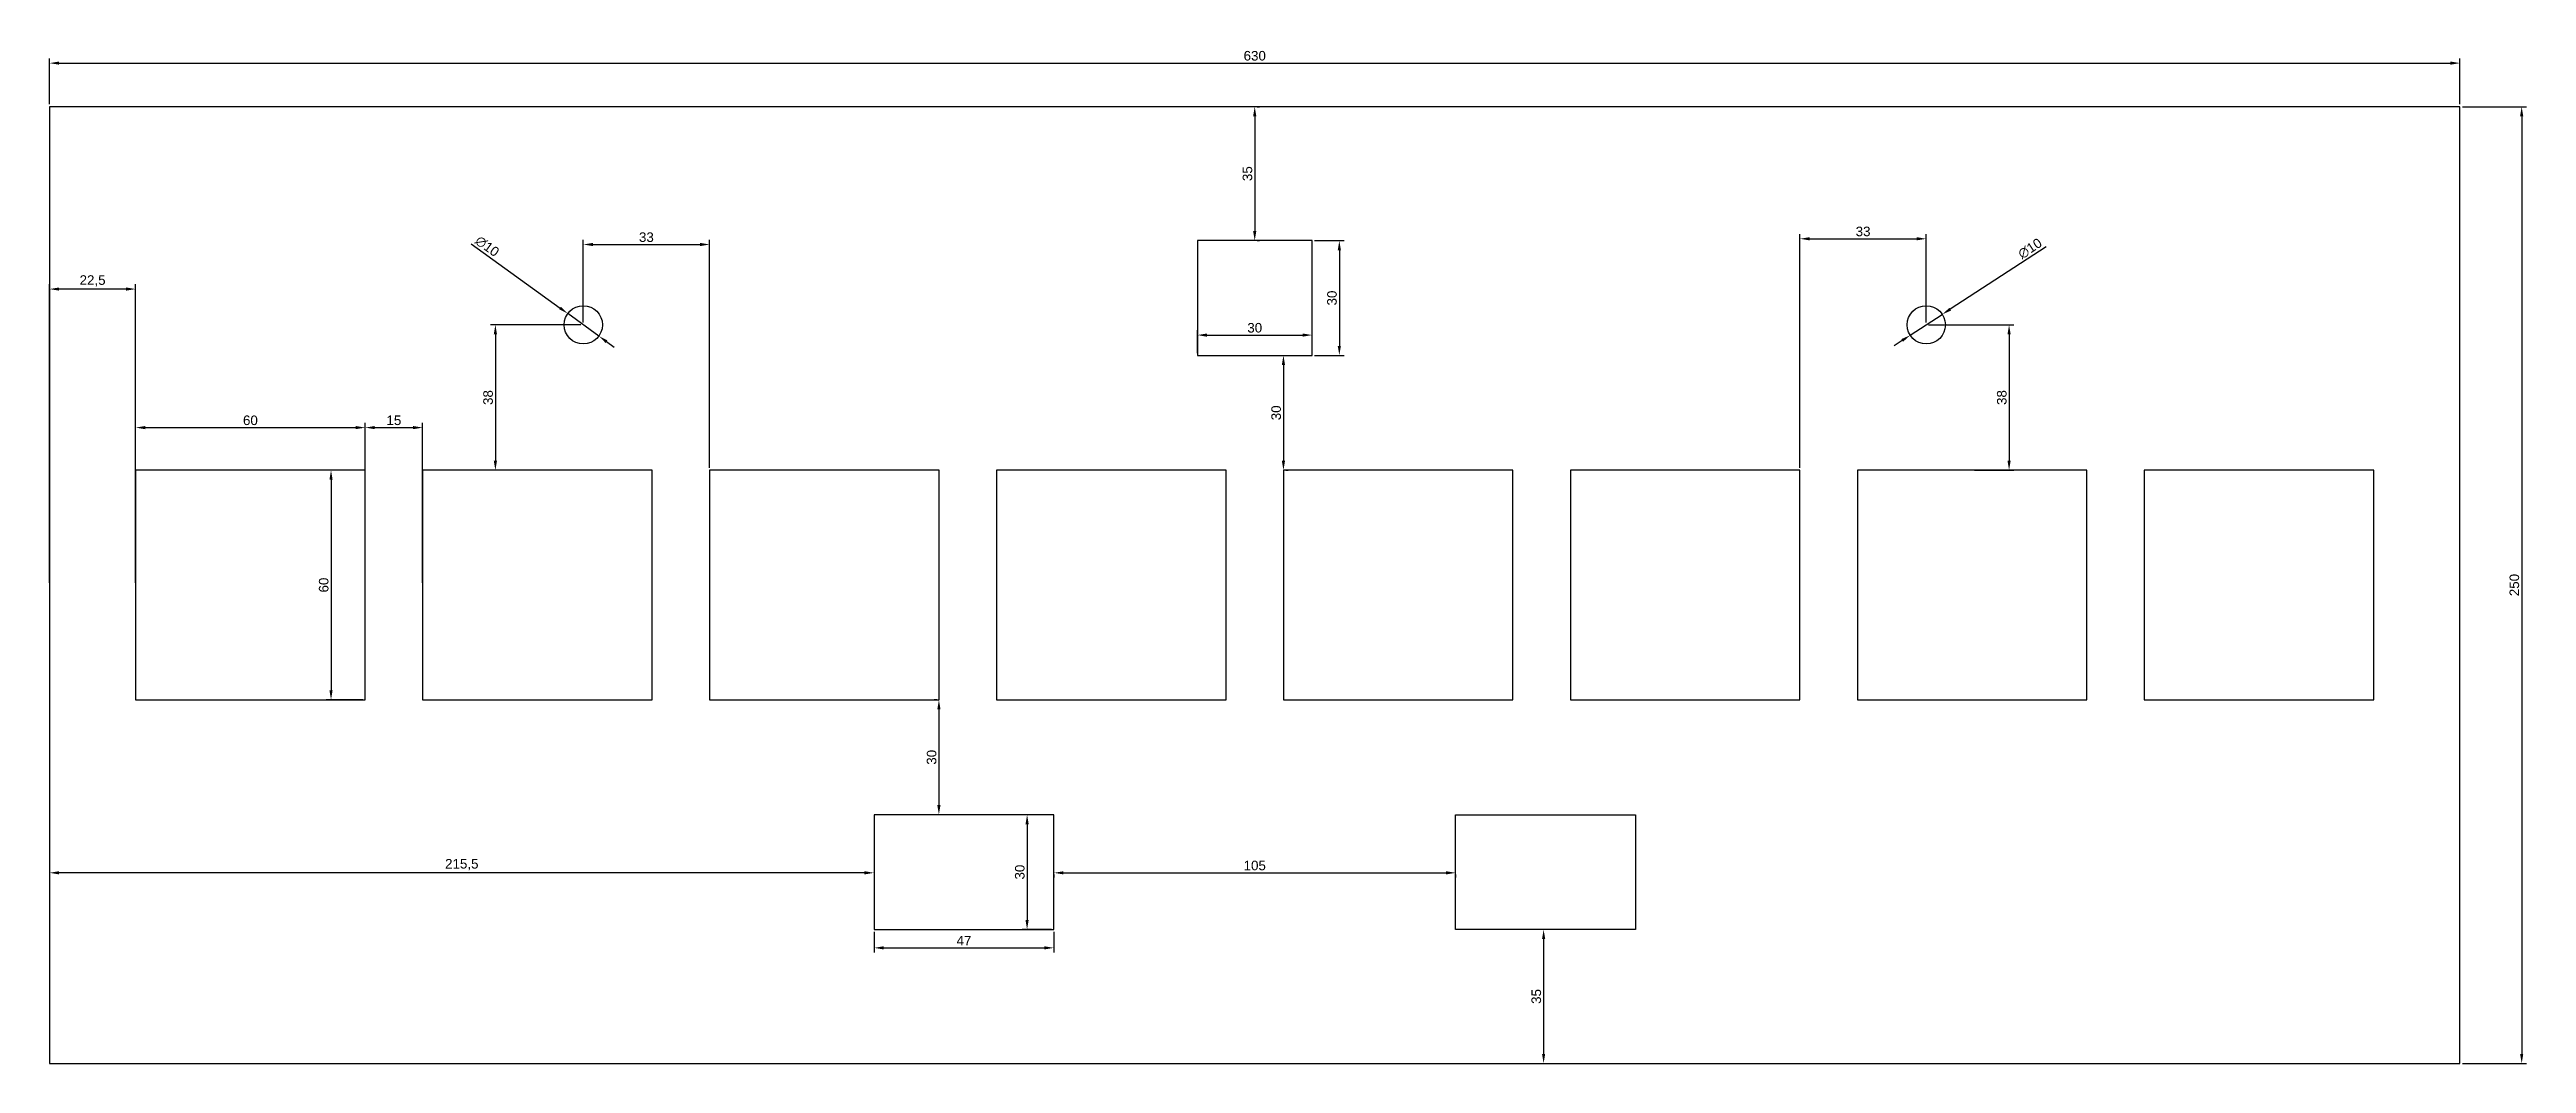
# Model space of a CAD drawing. Header units: millimetres. Extents: x 0 to 647, y 0 to 265.
import ezdxf

# ---------------------------------------------------------------- set-up
doc = ezdxf.new("R2010")
doc.units = ezdxf.units.MM
doc.styles.get("Standard").update_dxf_attribs({"font": 'arial.ttf'})
doc.dimstyles.new('ISO-25', dxfattribs={"dimtxt": 2.5, "dimasz": 2.5, "dimexe": 1.25, "dimexo": 0.625, "dimtad": 1, "dimtxsty": 'Standard', "dimcen": 2.5, "dimadec": 0, "dimazin": 0, "dimtfac": 1, "dimtmove": 0, "dimatfit": 3, "dimfxl": 1, "dimarcsym": 0})

# ---------------------------------------------------------------- blocks, each defined once
blk = doc.blocks.new('*D1')
at = {"color": 0, "lineweight": -2, "transparency": 16777216}
for p, q in [((0, 250.62), (0, 262.63)), ((2.5, 261.38), (627.5, 261.38)), ((630, 250.62), (630, 262.63))]:
    blk.add_line(p, q, dxfattribs=at)
at = {"color": 0, "transparency": 16777216}
for points in [[(2.5, 261.8), (2.5, 260.97), (0, 261.38)], [(627.5, 261.8), (627.5, 260.97), (630, 261.38)]]:
    blk.add_solid(points, dxfattribs=at)
at = {"layer": 'Defpoints', "color": 0, "transparency": 16777216}
for p in [(630, 261.38), (0, 250), (630, 250)]:
    blk.add_point(p, dxfattribs=at)
at = {"color": 0, "transparency": 16777216, "insert": (315, 263.29), "char_height": 2.5, "attachment_point": 5}
blk.add_mtext('630', dxfattribs=at)
blk = doc.blocks.new('*D2')
at = {"color": 0, "lineweight": -2, "transparency": 16777216}
for p, q in [((630.63, 250), (647.39, 250)), ((646.14, 247.5), (646.14, 2.5)), ((630.63, 0), (647.39, 0))]:
    blk.add_line(p, q, dxfattribs=at)
at = {"color": 0, "transparency": 16777216}
for points in [[(645.72, 247.5), (646.55, 247.5), (646.14, 250)], [(645.72, 2.5), (646.55, 2.5), (646.14, 0)]]:
    blk.add_solid(points, dxfattribs=at)
at = {"layer": 'Defpoints', "color": 0, "transparency": 16777216}
for p in [(630, 250), (630, 0), (646.14, 0)]:
    blk.add_point(p, dxfattribs=at)
at = {"color": 0, "transparency": 16777216, "insert": (644.23, 125), "char_height": 2.5, "attachment_point": 5, "rotation": 90}
blk.add_mtext('250', dxfattribs=at)
blk = doc.blocks.new('*D3')
at = {"color": 0, "lineweight": -2, "transparency": 16777216}
for p, q in [((22.5, 155.62), (22.5, 167.39)), ((25, 166.14), (80, 166.14)), ((82.5, 155.62), (82.5, 167.39))]:
    blk.add_line(p, q, dxfattribs=at)
at = {"color": 0, "transparency": 16777216}
for points in [[(25, 166.56), (25, 165.73), (22.5, 166.14)], [(80, 166.56), (80, 165.73), (82.5, 166.14)]]:
    blk.add_solid(points, dxfattribs=at)
at = {"layer": 'Defpoints', "color": 0, "transparency": 16777216}
for p in [(82.5, 166.14), (22.5, 155), (82.5, 155)]:
    blk.add_point(p, dxfattribs=at)
at = {"color": 0, "transparency": 16777216, "insert": (52.5, 168.04), "char_height": 2.5, "attachment_point": 5}
blk.add_mtext('60', dxfattribs=at)
blk = doc.blocks.new('*D4')
at = {"color": 0, "lineweight": -2, "transparency": 16777216}
for p, q in [((81.88, 155), (72.32, 155)), ((73.57, 152.5), (73.57, 97.5)), ((81.88, 95), (72.32, 95))]:
    blk.add_line(p, q, dxfattribs=at)
at = {"color": 0, "transparency": 16777216}
for points in [[(73.16, 152.5), (73.99, 152.5), (73.57, 155)], [(73.16, 97.5), (73.99, 97.5), (73.57, 95)]]:
    blk.add_solid(points, dxfattribs=at)
at = {"layer": 'Defpoints', "color": 0, "transparency": 16777216}
for p in [(82.5, 155), (73.57, 95), (82.5, 95)]:
    blk.add_point(p, dxfattribs=at)
at = {"color": 0, "transparency": 16777216, "insert": (71.67, 125), "char_height": 2.5, "attachment_point": 5, "rotation": 90}
blk.add_mtext('60', dxfattribs=at)
blk = doc.blocks.new('*D5')
at = {"color": 0, "lineweight": -2, "transparency": 16777216}
for p, q in [((0, 125.62), (0, 203.59)), ((20, 202.34), (2.5, 202.34)), ((22.5, 125.62), (22.5, 203.59))]:
    blk.add_line(p, q, dxfattribs=at)
at = {"color": 0, "transparency": 16777216}
for points in [[(2.5, 202.76), (2.5, 201.93), (0, 202.34)], [(20, 202.76), (20, 201.93), (22.5, 202.34)]]:
    blk.add_solid(points, dxfattribs=at)
at = {"layer": 'Defpoints', "color": 0, "transparency": 16777216}
for p in [(0, 202.34), (0, 125), (22.5, 125)]:
    blk.add_point(p, dxfattribs=at)
at = {"color": 0, "transparency": 16777216, "insert": (11.25, 204.47), "char_height": 2.5, "attachment_point": 5}
blk.add_mtext('22,5', dxfattribs=at)
blk = doc.blocks.new('*D6')
at = {"color": 0, "lineweight": -2, "transparency": 16777216}
for p, q in [((262.5, 49.38), (262.5, 48.56)), ((265, 49.81), (365, 49.81)), ((367.5, 49.38), (367.5, 48.56))]:
    blk.add_line(p, q, dxfattribs=at)
at = {"color": 0, "transparency": 16777216}
for points in [[(265, 50.22), (265, 49.39), (262.5, 49.81)], [(365, 50.22), (365, 49.39), (367.5, 49.81)]]:
    blk.add_solid(points, dxfattribs=at)
at = {"layer": 'Defpoints', "color": 0, "transparency": 16777216}
for p in [(262.5, 50), (367.5, 50), (367.5, 49.81)]:
    blk.add_point(p, dxfattribs=at)
at = {"color": 0, "transparency": 16777216, "insert": (315, 51.71), "char_height": 2.5, "attachment_point": 5}
blk.add_mtext('105', dxfattribs=at)
blk = doc.blocks.new('*D7')
at = {"color": 0, "lineweight": -2, "transparency": 16777216}
for p, q in [((231.88, 95), (231.2, 95)), ((232.45, 92.5), (232.45, 67.5)), ((238.38, 65), (231.2, 65))]:
    blk.add_line(p, q, dxfattribs=at)
at = {"color": 0, "transparency": 16777216}
for points in [[(232.03, 92.5), (232.87, 92.5), (232.45, 95)], [(232.03, 67.5), (232.87, 67.5), (232.45, 65)]]:
    blk.add_solid(points, dxfattribs=at)
at = {"layer": 'Defpoints', "color": 0, "transparency": 16777216}
for p in [(232.5, 95), (232.45, 65), (239, 65)]:
    blk.add_point(p, dxfattribs=at)
at = {"color": 0, "transparency": 16777216, "insert": (230.55, 80), "char_height": 2.5, "attachment_point": 5, "rotation": 90}
blk.add_mtext('30', dxfattribs=at)
blk = doc.blocks.new('*D8')
at = {"color": 0, "lineweight": -2, "transparency": 16777216}
for p, q in [((215.5, 34.38), (215.5, 28.95)), ((262.5, 34.38), (262.5, 28.95)), ((218, 30.2), (260, 30.2))]:
    blk.add_line(p, q, dxfattribs=at)
at = {"color": 0, "transparency": 16777216}
for points in [[(218, 30.62), (218, 29.79), (215.5, 30.2)], [(260, 30.62), (260, 29.79), (262.5, 30.2)]]:
    blk.add_solid(points, dxfattribs=at)
at = {"layer": 'Defpoints', "color": 0, "transparency": 16777216}
for p in [(215.5, 35), (262.5, 35), (262.5, 30.2)]:
    blk.add_point(p, dxfattribs=at)
at = {"color": 0, "transparency": 16777216, "insert": (239, 32.08), "char_height": 2.5, "attachment_point": 5}
blk.add_mtext('47', dxfattribs=at)
blk = doc.blocks.new('*D9')
at = {"color": 0, "lineweight": -2, "transparency": 16777216}
for p, q in [((261.88, 65), (254.25, 65)), ((255.5, 62.5), (255.5, 37.5)), ((261.88, 35), (254.25, 35))]:
    blk.add_line(p, q, dxfattribs=at)
at = {"color": 0, "transparency": 16777216}
for points in [[(255.08, 62.5), (255.92, 62.5), (255.5, 65)], [(255.08, 37.5), (255.92, 37.5), (255.5, 35)]]:
    blk.add_solid(points, dxfattribs=at)
at = {"layer": 'Defpoints', "color": 0, "transparency": 16777216}
for p in [(262.5, 65), (255.5, 35), (262.5, 35)]:
    blk.add_point(p, dxfattribs=at)
at = {"color": 0, "transparency": 16777216, "insert": (253.6, 50), "char_height": 2.5, "attachment_point": 5, "rotation": 90}
blk.add_mtext('30', dxfattribs=at)
blk = doc.blocks.new('*D10')
at = {"color": 0, "lineweight": -2, "transparency": 16777216}
for p, q in [((0, 49.38), (0, 48.56)), ((213, 49.81), (2.5, 49.81)), ((215.5, 49.38), (215.5, 48.56))]:
    blk.add_line(p, q, dxfattribs=at)
at = {"color": 0, "transparency": 16777216}
for points in [[(2.5, 50.23), (2.5, 49.4), (0, 49.81)], [(213, 50.23), (213, 49.4), (215.5, 49.81)]]:
    blk.add_solid(points, dxfattribs=at)
at = {"layer": 'Defpoints', "color": 0, "transparency": 16777216}
for p in [(0, 50), (0, 49.81), (215.5, 50)]:
    blk.add_point(p, dxfattribs=at)
at = {"color": 0, "transparency": 16777216, "insert": (107.75, 51.94), "char_height": 2.5, "attachment_point": 5}
blk.add_mtext('215,5', dxfattribs=at)
blk = doc.blocks.new('*D11')
at = {"color": 0, "lineweight": -2, "transparency": 16777216}
for p, q in [((315.63, 185), (323.75, 185)), ((322.5, 182.5), (322.5, 157.5)), ((323.13, 155), (323.75, 155))]:
    blk.add_line(p, q, dxfattribs=at)
at = {"color": 0, "transparency": 16777216}
for points in [[(322.08, 182.5), (322.92, 182.5), (322.5, 185)], [(322.08, 157.5), (322.92, 157.5), (322.5, 155)]]:
    blk.add_solid(points, dxfattribs=at)
at = {"layer": 'Defpoints', "color": 0, "transparency": 16777216}
for p in [(315, 185), (322.5, 155), (322.5, 155)]:
    blk.add_point(p, dxfattribs=at)
at = {"color": 0, "transparency": 16777216, "insert": (320.6, 170), "char_height": 2.5, "attachment_point": 5, "rotation": 90}
blk.add_mtext('30', dxfattribs=at)
blk = doc.blocks.new('*D12')
at = {"color": 0, "lineweight": -2, "transparency": 16777216}
for p, q in [((110.2, 214.18), (133.42, 197.39)), ((143.55, 190.07), (135.45, 195.93)), ((145.58, 188.61), (147.6, 187.14))]:
    blk.add_line(p, q, dxfattribs=at)
at = {"color": 0, "transparency": 16777216}
for points in [[(133.67, 197.73), (133.18, 197.06), (135.45, 195.93)], [(145.82, 188.94), (145.33, 188.27), (143.55, 190.07)]]:
    blk.add_solid(points, dxfattribs=at)
at = {"layer": 'Defpoints', "color": 0, "transparency": 16777216}
for p in [(135.45, 195.93), (143.55, 190.07)]:
    blk.add_point(p, dxfattribs=at)
at = {"color": 0, "transparency": 16777216, "insert": (114.38, 213.5), "char_height": 2.5, "attachment_point": 5, "rotation": 324.14216}
blk.add_mtext('∅10', dxfattribs=at)
blk = doc.blocks.new('*D13')
at = {"color": 0, "lineweight": -2, "transparency": 16777216}
for p, q in [((139.5, 193.62), (139.5, 215.24)), ((142, 213.99), (170, 213.99)), ((172.5, 155.62), (172.5, 215.24))]:
    blk.add_line(p, q, dxfattribs=at)
at = {"color": 0, "transparency": 16777216}
for points in [[(142, 214.41), (142, 213.57), (139.5, 213.99)], [(170, 214.41), (170, 213.57), (172.5, 213.99)]]:
    blk.add_solid(points, dxfattribs=at)
at = {"layer": 'Defpoints', "color": 0, "transparency": 16777216}
for p in [(172.5, 213.99), (139.5, 193), (172.5, 155)]:
    blk.add_point(p, dxfattribs=at)
at = {"color": 0, "transparency": 16777216, "insert": (156, 215.89), "char_height": 2.5, "attachment_point": 5}
blk.add_mtext('33', dxfattribs=at)
blk = doc.blocks.new('*D14')
at = {"color": 0, "lineweight": -2, "transparency": 16777216}
for p, q in [((138.88, 193), (115.28, 193)), ((116.53, 190.5), (116.53, 157.5)), ((126.88, 155), (115.28, 155))]:
    blk.add_line(p, q, dxfattribs=at)
at = {"color": 0, "transparency": 16777216}
for points in [[(116.11, 190.5), (116.95, 190.5), (116.53, 193)], [(116.11, 157.5), (116.95, 157.5), (116.53, 155)]]:
    blk.add_solid(points, dxfattribs=at)
at = {"layer": 'Defpoints', "color": 0, "transparency": 16777216}
for p in [(139.5, 193), (116.53, 155), (127.5, 155)]:
    blk.add_point(p, dxfattribs=at)
at = {"color": 0, "transparency": 16777216, "insert": (114.63, 174), "char_height": 2.5, "attachment_point": 5, "rotation": 90}
blk.add_mtext('38', dxfattribs=at)
blk = doc.blocks.new('*D15')
at = {"color": 0, "lineweight": -2, "transparency": 16777216}
for p, q in [((457.5, 155.62), (457.5, 216.73)), ((460, 215.48), (488, 215.48)), ((490.5, 193.62), (490.5, 216.73))]:
    blk.add_line(p, q, dxfattribs=at)
at = {"color": 0, "transparency": 16777216}
for points in [[(460, 215.9), (460, 215.07), (457.5, 215.48)], [(488, 215.9), (488, 215.07), (490.5, 215.48)]]:
    blk.add_solid(points, dxfattribs=at)
at = {"layer": 'Defpoints', "color": 0, "transparency": 16777216}
for p in [(490.5, 215.48), (490.5, 193), (457.5, 155)]:
    blk.add_point(p, dxfattribs=at)
at = {"color": 0, "transparency": 16777216, "insert": (474, 217.39), "char_height": 2.5, "attachment_point": 5}
blk.add_mtext('33', dxfattribs=at)
blk = doc.blocks.new('*D16')
at = {"color": 0, "lineweight": -2, "transparency": 16777216}
for p, q in [((491.13, 193), (513.41, 193)), ((512.16, 190.5), (512.16, 157.5)), ((503.13, 155), (513.41, 155))]:
    blk.add_line(p, q, dxfattribs=at)
at = {"color": 0, "transparency": 16777216}
for points in [[(511.75, 190.5), (512.58, 190.5), (512.16, 193)], [(511.75, 157.5), (512.58, 157.5), (512.16, 155)]]:
    blk.add_solid(points, dxfattribs=at)
at = {"layer": 'Defpoints', "color": 0, "transparency": 16777216}
for p in [(490.5, 193), (502.5, 155), (512.16, 155)]:
    blk.add_point(p, dxfattribs=at)
at = {"color": 0, "transparency": 16777216, "insert": (510.26, 174), "char_height": 2.5, "attachment_point": 5, "rotation": 90}
blk.add_mtext('38', dxfattribs=at)
blk = doc.blocks.new('*D17')
at = {"color": 0, "lineweight": -2, "transparency": 16777216}
for p, q in [((521.86, 213.41), (496.79, 197.09)), ((486.31, 190.27), (494.69, 195.73)), ((484.21, 188.91), (482.12, 187.55))]:
    blk.add_line(p, q, dxfattribs=at)
at = {"color": 0, "transparency": 16777216}
for points in [[(496.56, 197.44), (497.01, 196.74), (494.69, 195.73)], [(483.99, 189.26), (484.44, 188.56), (486.31, 190.27)]]:
    blk.add_solid(points, dxfattribs=at)
at = {"layer": 'Defpoints', "color": 0, "transparency": 16777216}
for p in [(494.69, 195.73), (486.31, 190.27)]:
    blk.add_point(p, dxfattribs=at)
at = {"color": 0, "transparency": 16777216, "insert": (517.64, 212.93), "char_height": 2.5, "attachment_point": 5, "rotation": 33.05496}
blk.add_mtext('∅10', dxfattribs=at)
blk = doc.blocks.new('*D18')
at = {"color": 0, "lineweight": -2, "transparency": 16777216}
for p, q in [((315, 247.5), (315, 217.5)), ((315.63, 250), (316.25, 250)), ((315.63, 215), (316.25, 215))]:
    blk.add_line(p, q, dxfattribs=at)
at = {"color": 0, "transparency": 16777216}
for points in [[(314.58, 247.5), (315.42, 247.5), (315, 250)], [(314.58, 217.5), (315.42, 217.5), (315, 215)]]:
    blk.add_solid(points, dxfattribs=at)
at = {"layer": 'Defpoints', "color": 0, "transparency": 16777216}
for p in [(315, 250), (315, 215), (315, 215)]:
    blk.add_point(p, dxfattribs=at)
at = {"color": 0, "transparency": 16777216, "insert": (313.1, 232.5), "char_height": 2.5, "attachment_point": 5, "rotation": 90}
blk.add_mtext('35', dxfattribs=at)
blk = doc.blocks.new('*D19')
at = {"color": 0, "lineweight": -2, "transparency": 16777216}
for p, q in [((330.63, 215), (338.36, 215)), ((337.11, 212.5), (337.11, 187.5)), ((330.63, 185), (338.36, 185))]:
    blk.add_line(p, q, dxfattribs=at)
at = {"color": 0, "transparency": 16777216}
for points in [[(336.69, 212.5), (337.52, 212.5), (337.11, 215)], [(336.69, 187.5), (337.52, 187.5), (337.11, 185)]]:
    blk.add_solid(points, dxfattribs=at)
at = {"layer": 'Defpoints', "color": 0, "transparency": 16777216}
for p in [(330, 215), (330, 185), (337.11, 185)]:
    blk.add_point(p, dxfattribs=at)
at = {"color": 0, "transparency": 16777216, "insert": (335.2, 200), "char_height": 2.5, "attachment_point": 5, "rotation": 90}
blk.add_mtext('30', dxfattribs=at)
blk = doc.blocks.new('*D20')
at = {"color": 0, "lineweight": -2, "transparency": 16777216}
for p, q in [((300, 185.62), (300, 191.57)), ((302.5, 190.32), (327.5, 190.32)), ((330, 185.62), (330, 191.57))]:
    blk.add_line(p, q, dxfattribs=at)
at = {"color": 0, "transparency": 16777216}
for points in [[(302.5, 190.73), (302.5, 189.9), (300, 190.32)], [(327.5, 190.73), (327.5, 189.9), (330, 190.32)]]:
    blk.add_solid(points, dxfattribs=at)
at = {"layer": 'Defpoints', "color": 0, "transparency": 16777216}
for p in [(330, 190.32), (300, 185), (330, 185)]:
    blk.add_point(p, dxfattribs=at)
at = {"color": 0, "transparency": 16777216, "insert": (315, 192.22), "char_height": 2.5, "attachment_point": 5}
blk.add_mtext('30', dxfattribs=at)
blk = doc.blocks.new('*D21')
at = {"color": 0, "lineweight": -2, "transparency": 16777216}
for p, q in [((82.5, 125.62), (82.5, 167.39)), ((85, 166.14), (95, 166.14)), ((97.5, 125.62), (97.5, 167.39))]:
    blk.add_line(p, q, dxfattribs=at)
at = {"color": 0, "transparency": 16777216}
for points in [[(85, 166.56), (85, 165.73), (82.5, 166.14)], [(95, 166.56), (95, 165.73), (97.5, 166.14)]]:
    blk.add_solid(points, dxfattribs=at)
at = {"layer": 'Defpoints', "color": 0, "transparency": 16777216}
for p in [(97.5, 166.14), (82.5, 125), (97.5, 125)]:
    blk.add_point(p, dxfattribs=at)
at = {"color": 0, "transparency": 16777216, "insert": (90, 168.04), "char_height": 2.5, "attachment_point": 5}
blk.add_mtext('15', dxfattribs=at)
blk = doc.blocks.new('*D22')
at = {"color": 0, "lineweight": -2, "transparency": 16777216}
for p, q in [((390.38, 35), (389.25, 35)), ((390.5, 32.5), (390.5, 2.5)), ((315.63, 0), (391.75, 0))]:
    blk.add_line(p, q, dxfattribs=at)
at = {"color": 0, "transparency": 16777216}
for points in [[(390.09, 32.5), (390.92, 32.5), (390.5, 35)], [(390.09, 2.5), (390.92, 2.5), (390.5, 0)]]:
    blk.add_solid(points, dxfattribs=at)
at = {"layer": 'Defpoints', "color": 0, "transparency": 16777216}
for p in [(391, 35), (315, 0), (390.5, 0)]:
    blk.add_point(p, dxfattribs=at)
at = {"color": 0, "transparency": 16777216, "insert": (388.6, 17.5), "char_height": 2.5, "attachment_point": 5, "rotation": 90}
blk.add_mtext('35', dxfattribs=at)

msp = doc.modelspace()

# ---------------------------------------------------------------- linework, layer by layer
for points in [[(0, 0), (630, 0), (630, 250), (0, 250)], [(300, 185), (330, 185), (330, 215), (300, 215)], [(22.5, 95), (82.5, 95), (82.5, 155), (22.5, 155)], [(97.5, 95), (157.5, 95), (157.5, 155), (97.5, 155)], [(172.5, 95), (232.5, 95), (232.5, 155), (172.5, 155)], [(247.5, 95), (307.5, 95), (307.5, 155), (247.5, 155)], [(322.5, 95), (382.5, 95), (382.5, 155), (322.5, 155)], [(397.5, 95), (457.5, 95), (457.5, 155), (397.5, 155)], [(472.5, 95), (532.5, 95), (532.5, 155), (472.5, 155)], [(547.5, 95), (607.5, 95), (607.5, 155), (547.5, 155)], [(262.5, 65), (215.5, 65), (215.5, 35), (262.5, 35)], [(367.5, 65), (414.5, 65), (414.5, 35), (367.5, 35)]]:
    msp.add_lwpolyline(points, close=True)
for centre in [(139.5, 193), (490.5, 193)]:
    msp.add_circle(centre, 5)

# ---------------------------------------------------------------- dimensions: what is measured, and where the dimension line sits
for base, p1, p2, picture, middle in [((630, 261.385), (0, 250), (630, 250), '*D1', (315, 263.287)), ((0, 202.344), (22.5, 125), (0, 125), '*D5', (11.25, 204.471)), ((330, 190.316), (300, 185), (330, 185), '*D20', (315, 192.218)), ((82.5, 166.143), (22.5, 155), (82.5, 155), '*D3', (52.5, 168.045)), ((97.5, 166.143), (82.5, 125), (97.5, 125), '*D21', (90, 168.045)), ((0, 49.815), (215.5, 50), (0, 50), '*D10', (107.75, 51.942)), ((262.5, 30.204), (215.5, 35), (262.5, 35), '*D8', (239, 32.079))]:
    dim = msp.add_linear_dim(base=base, p1=p1, p2=p2, dimstyle='ISO-25')
    dim.commit()
    dim.dimension.update_dxf_attribs({"geometry": picture, "text_midpoint": middle})
for base, p1, p2, picture, middle in [((315, 215), (315, 250), (315, 215), '*D18', (313.098, 232.5)), ((646.136, 0), (630, 250), (630, 0), '*D2', (644.235, 125)), ((337.107, 185), (330, 215), (330, 185), '*D19', (335.204, 200)), ((322.5, 155), (315, 185), (322.5, 155), '*D11', (320.598, 170)), ((73.574, 95), (82.5, 155), (82.5, 95), '*D4', (71.672, 125)), ((232.45, 65), (232.5, 95), (239, 65), '*D7', (230.548, 80)), ((255.5, 35), (262.5, 65), (262.5, 35), '*D9', (253.598, 50)), ((390.504, 0), (391, 35), (315, 0), '*D22', (388.602, 17.5))]:
    dim = msp.add_linear_dim(base=base, p1=p1, p2=p2, angle=90, dimstyle='ISO-25')
    dim.commit()
    dim.dimension.update_dxf_attribs({"geometry": picture, "text_midpoint": middle})
for p1, p2, picture, middle in [((143.552, 190.071), (135.448, 195.929), '*D12', (113.27, 211.958)), ((486.309, 190.273), (494.691, 195.727), '*D17', (518.68, 211.339))]:
    dim = msp.add_diameter_dim_2p(p1=p1, p2=p2, dimstyle='ISO-25')
    dim.commit()
    dim.dimension.update_dxf_attribs({"geometry": picture, "text_midpoint": middle, "dimtype": 163})
for base, p1, p2, picture, middle in [((172.5, 213.989), (139.5, 193), (172.5, 155), '*D13', (156, 213.989)), ((490.5, 215.484), (457.5, 155), (490.5, 193), '*D15', (474, 215.484)), ((367.5, 49.807), (262.5, 50), (367.5, 50), '*D6', (315, 49.807))]:
    dim = msp.add_linear_dim(base=base, p1=p1, p2=p2, dimstyle='ISO-25')
    dim.commit()
    dim.dimension.update_dxf_attribs({"geometry": picture, "text_midpoint": middle, "dimtype": 160})
for base, p1, p2, picture, middle in [((116.529, 155), (139.5, 193), (127.5, 155), '*D14', (116.529, 174)), ((512.162, 155), (490.5, 193), (502.5, 155), '*D16', (512.162, 174))]:
    dim = msp.add_linear_dim(base=base, p1=p1, p2=p2, angle=90, dimstyle='ISO-25')
    dim.commit()
    dim.dimension.update_dxf_attribs({"geometry": picture, "text_midpoint": middle, "dimtype": 160})

doc.saveas('drawing.dxf')
